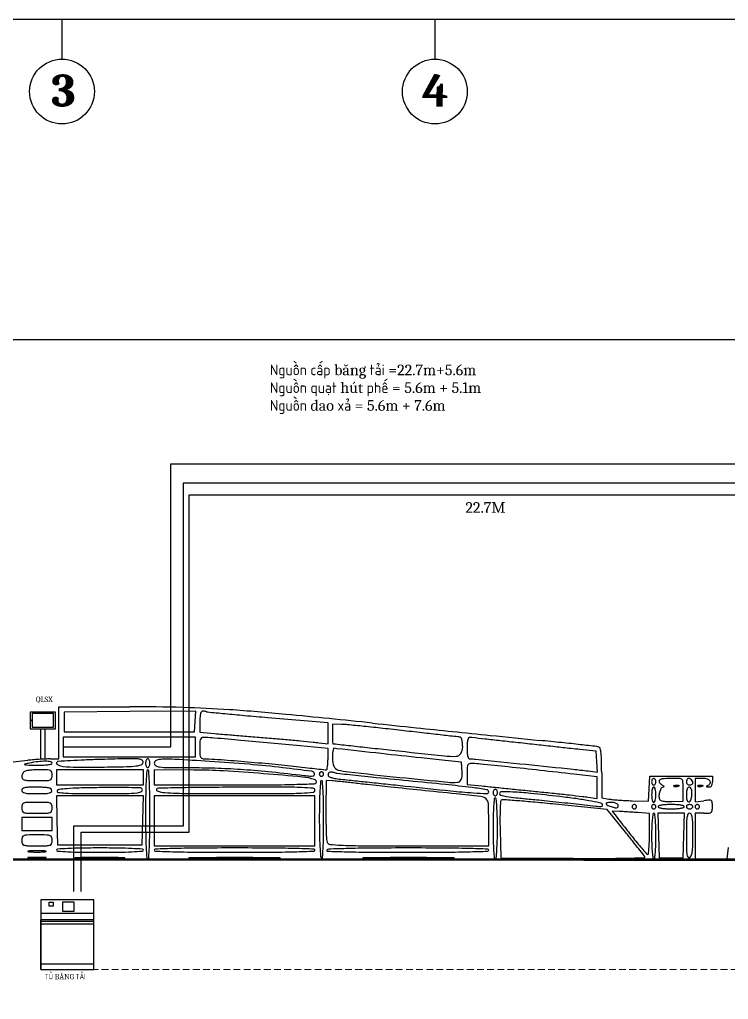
# Model space of a CAD drawing. Extents: x 223136 to 348136, y -32544 to -4064.
# Drawn here: x 243340 to 256646, y -22451 to -4064 of the extents above; entities that cross this region are included whole.
import ezdxf

# ---------------------------------------------------------------- set-up
doc = ezdxf.new("R2010")
doc.units = 0
doc.header["$LTSCALE"] = 20
doc.header["$MEASUREMENT"] = 0
doc.linetypes.add('HIDDEN', pattern=[9.525, 6.35, -3.175])
doc.layers.add('6', color=6, linetype='Continuous')
doc.layers.add('Cuasau', color=10, linetype='Continuous')

msp = doc.modelspace()

# ---------------------------------------------------------------- hatches: boundary and pattern name
at = {"layer": '6', "linetype": 'ByBlock'}
h = msp.add_hatch(dxfattribs=at)
h.set_pattern_fill('ANSI32', color=8, scale=150)
h.paths.add_polyline_path([(293100, -16999.533), (287251.209, -16999.533), (287249.759, -17000.314), (287249.759, -17259.943), (293100, -17259.943)])
h.paths.add_polyline_path([(294444.5, -16999.533), (293100, -16999.533), (293100, -17259.943), (294444.5, -17259.943)])
h.paths.add_polyline_path([(310271, -16999.533), (294444.5, -16999.533), (294444.5, -17259.943), (309914.14, -17259.943), (310271, -17254.453)])
h.paths.add_polyline_path([(286789.377, -17508.211), (287249.759, -17259.943), (287249.759, -17000.314), (287053.524, -17106.068, -0.135462681), (286835.276, -17223.685), (286191.122, -17570.829), (286191.122, -17830.829), (286309.783, -17766.839, -0.322823165)])
h.paths.add_polyline_path([(286789.377, -17508.211, 0.322823165), (286309.783, -17766.839)], flags=17)
h.paths.add_polyline_path([(322538.455, -16999.533), (310271, -16999.533), (310271, -17259.943), (322831.71, -17259.943, -0.047041611)])
h.paths.add_polyline_path([(326394.5, -16999.533), (322538.455, -16999.533, 0.047041611), (322831.71, -17259.943), (325448.278, -17259.943), (325872.486, -17253.417, -0.002624999), (326263.232, -17249.457, -0.011484333), (326394.5, -17251.831)])
h.paths.add_polyline_path([(289265.28, -20791.194), (291669.118, -20791.194), (291669.118, -20010.141), (289265.28, -20010.141)], flags=9)
h.paths.add_polyline_path([(289242.056, -21672.469), (290963.634, -21672.469), (290963.634, -20891.416), (289242.056, -20891.416)], flags=9)
h.paths.add_polyline_path([(341793.609, -14897.652), (343381.371, -14897.652), (343381.371, -14116.599), (341793.609, -14116.599)], flags=9)
h.paths.add_polyline_path([(326496.976, -14897.652), (328084.739, -14897.652), (328084.739, -14116.599), (326496.976, -14116.599)], flags=9)
h.paths.add_polyline_path([(341485.618, -12728.635), (342216.755, -12728.635), (342216.755, -12280.916), (341485.618, -12280.916)], flags=9)
h.paths.add_polyline_path([(334494.455, -12728.635), (335389.821, -12728.635), (335389.821, -12280.916), (334494.455, -12280.916)], flags=9)
h.paths.add_polyline_path([(341228.274, -11323.157), (341959.411, -11323.157), (341959.411, -10875.438), (341228.274, -10875.438)], flags=9)
h.paths.add_polyline_path([(310492.266, -14654.818), (312698.276, -14654.818), (312698.276, -14207.099), (310492.266, -14207.099)], flags=9)
h.paths.add_polyline_path([(341101.91, -22162.655), (341846.624, -22162.655), (341846.624, -21938.795), (341101.91, -21938.795)], flags=9)
h.paths.add_polyline_path([(325532.287, -22162.655), (326284.242, -22162.655), (326284.242, -21938.795), (325532.287, -21938.795)], flags=9)
h.paths.add_polyline_path([(309518.361, -22162.655), (310264.958, -22162.655), (310264.958, -21938.795), (309518.361, -21938.795)], flags=9)
h.paths.add_polyline_path([(292477.274, -22003.036), (293529.88, -22003.036), (293529.88, -21779.176), (292477.274, -21779.176)], flags=9)
h.paths.add_polyline_path([(282411.597, -22165.913), (282985.42, -22165.913), (282985.42, -21942.054), (282411.597, -21942.054)], flags=9)
h.paths.add_polyline_path([(257550.171, -22130.394), (258652.67, -22130.394), (258652.67, -21906.534), (257550.171, -21906.534)], flags=9)
h.paths.add_polyline_path([(257076.65, -22130.504), (257461.407, -22130.504), (257461.407, -21906.644), (257076.65, -21906.644)], flags=9)
h.paths.add_polyline_path([(243783.632, -22162.655), (244685.913, -22162.655), (244685.913, -21938.795), (243783.632, -21938.795)], flags=9)

# ---------------------------------------------------------------- linework, layer by layer
at = {"linetype": 'ByBlock'}
for p, q in [((348135.508, -4063.542), (223135.508, -4063.542)), ((244135.508, -4063.542), (244135.508, -4805.587)), ((251135.508, -4063.542), (251135.508, -4805.587)), ((223135.508, -10063.875), (348135.508, -10063.875))]:
    msp.add_line(p, q, dxfattribs=at)
for p, q in [((244073.631, -17448.025), (244073.631, -16958.761)), ((244073.631, -16958.761), (245408.914, -16958.927)), ((244073.631, -17937.289), (244073.631, -17448.025)), ((243217.418, -17989.853), (243492.629, -17963.861)), ((243920.736, -17937.579), (244073.631, -17937.289)), ((254266.635, -18199.18), (254266.635, -18667.49)), ((255155.461, -18497.904), (255167.688, -18263.465)), ((255167.688, -18263.465), (255756.848, -18263.465)), ((255756.848, -18263.465), (256346.007, -18263.465)), ((256162.533, -18304.237), (256019.831, -18304.237)), ((256019.831, -18304.237), (256019.831, -18524.603)), ((256346.007, -18263.465), (256346.007, -18365.395)), ((255143.233, -18732.343), (255155.461, -18497.904)), ((256019.831, -18524.603), (256019.831, -18744.97)), ((254266.635, -18667.49), (254399.144, -18690.546)), ((254837.443, -18722.973), (255143.233, -18732.343)), ((256019.831, -18744.97), (256182.919, -18723.095)), ((256182.919, -18956.589), (256019.831, -18956.589)), ((256019.831, -18956.589), (256019.831, -19384.695)), ((256019.831, -19384.695), (256019.831, -19812.802)), ((256620.053, -19812.802), (256645.764, -19598.749)), ((237333.565, -19812.802), (346860.741, -19812.802)), ((256019.831, -19812.802), (256319.942, -19812.802)), ((256319.942, -19812.802), (256620.053, -19812.802))]:
    msp.add_line(p, q)
msp.add_lwpolyline([(223135.508, -25702.311), (348135.508, -25702.311), (348135.508, -4063.542), (223135.508, -4063.542)], close=True, dxfattribs=at)
for points in [[(244175.561, -17244.165), (244175.561, -17427.639), (245398.721, -17427.639), (246621.882, -17427.639), (246634.333, -17233.37), (246646.785, -17039.102), (245411.173, -17049.896), (244175.561, -17060.691)], [(244155.175, -17713.043), (244155.175, -17896.517), (245398.721, -17896.517), (246642.268, -17896.517), (246642.268, -17713.043), (246642.268, -17529.569), (245398.721, -17529.569), (244155.175, -17529.569)], [(244032.859, -18283.851), (244032.859, -18426.553), (244848.299, -18426.553), (245663.739, -18426.553), (245663.739, -18283.851), (245663.739, -18141.149), (244848.299, -18141.149), (244032.859, -18141.149)], [(244041.716, -19089.098), (244053.245, -19547.783), (244848.299, -19547.783), (245643.353, -19547.783), (245654.882, -19089.098), (245666.41, -18630.413), (244848.299, -18630.413), (244030.188, -18630.413)], [(245867.599, -19099.291), (245867.599, -19568.169), (247376.164, -19568.169), (248884.728, -19568.169), (248884.728, -19099.291), (248884.728, -18630.413), (247376.164, -18630.413), (245867.599, -18630.413)], [(243380.506, -19160.449), (243380.506, -19282.765), (243665.911, -19282.765), (243951.315, -19282.765), (243951.315, -19160.449), (243951.315, -19038.133), (243665.911, -19038.133), (243380.506, -19038.133)], [(255335.474, -19374.502), (255347.093, -19792.416), (255571.339, -19792.416), (255795.585, -19792.416), (255807.204, -19374.502), (255818.824, -18956.589), (255571.339, -18956.589), (255323.854, -18956.589)]]:
    msp.add_lwpolyline(points, close=True)
for points in [[(246723.812, -17238.251), (246723.812, -17436.198), (246999.023, -17460.558, 0.000855), (247151.711, -17473.81, 0.000186), (247414.961, -17496.105, 0.000194), (247719.556, -17521.669, 0.000186), (248028.516, -17547.362, -0.001108), (248330.022, -17572.995, -0.001351), (248612.129, -17598.377, -0.001131), (248849.312, -17620.904, -0.009513), (248956.08, -17633.344), (249129.361, -17656.881), (249129.361, -17457.819), (249129.361, -17258.756), (247997.937, -17164.828, -0.001141), (247562.935, -17127.715, -0.001858), (247193.879, -17093.997, -0.00023), (246865.453, -17062.608, -0.160692), (246849.525, -17055.602, 0.102569), (246839.414, -17049.696, 0.028263), (246821.558, -17044.798, 0.027302), (246800.232, -17041.431, 0.02551), (246778.174, -17040.305, 0.238072), (246753.798, -17052.609, 0.092232), (246736.804, -17087.613, 0.050901), (246726.742, -17147.556, 0.01615)], [(249210.905, -17468.411, 0.005207), (249211.637, -17538.781, 0.008647), (249213.899, -17598.071, 0.002976), (249216.979, -17648.207, 0.386725), (249221.098, -17652.164, -0.020592), (249229.374, -17652.733, -0.000007), (249551.16, -17688.21, -0.000118), (249908.251, -17727.67, -0.000072), (250330.402, -17774.481, 0.000973), (251313.737, -17881.724, 0.038258), (251532.528, -17888.335, 0.246064), (251621.868, -17836.132, 0.140779), (251657.226, -17713.043, 0.019608), (251654.122, -17633.946, 0.047265), (251644.057, -17576.305, 0.072925), (251628.058, -17539.789, 0.245068), (251606.261, -17526.97, -0.014938), (251567.287, -17523.813, -0.000136), (251276.835, -17491.45, -0.000464), (250942.928, -17453.839, -0.0003), (250556.381, -17409.701, 0.001353), (250161.155, -17365.414, 0.001776), (249799.997, -17327.232, 0.001295), (249497.111, -17297.091, 0.016872), (249384.186, -17289.983), (249210.905, -17284.937)], [(246723.812, -17733.429, 0.009851), (246726.35, -17862.223, 0.120424), (246739.824, -17909.243, 0.222296), (246770.843, -17931.132, 0.044291), (246840.207, -17937.289, -0.01888), (247060.1, -17945.595, -0.002177), (247552.9, -17985.035, -0.002861), (248082.612, -18032.805, -0.004464), (248538.166, -18080.624, 0.000598), (248743.52, -18103.787, 0.000916), (248921.487, -18123.315, 0.000298), (249075.629, -18139.849, 0.026168), (249098.782, -18141.1, 0.347637), (249110.805, -18131.623, 0.020368), (249120.378, -18082.744, 0.023718), (249127.157, -18018.574, 0.014456), (249129.361, -17942.374), (249129.361, -17743.599), (248609.517, -17693.735, 0.000833), (248054.571, -17641.437, 0.000816), (247495.697, -17590.628, 0.0005), (246997.847, -17546.687, 0.008748), (246835.935, -17535.409, 0.046985), (246769.378, -17538.197, 0.234097), (246739.319, -17558.571, 0.119972), (246726.232, -17604.704, 0.009402)], [(251738.77, -17733.429, 0.014959), (251741.644, -17829.485, 0.052728), (251751.79, -17890.344, 0.101427), (251769.439, -17924.857, 0.227803), (251795.31, -17937.289, -0.025308), (251898.539, -17942.517, -0.000151), (252845.833, -18039.009, -0.000425), (253730.084, -18130.107, -0.007579), (254014.16, -18163.977), (254189.791, -18187.622), (254177.248, -17991.105), (254164.704, -17794.587), (253858.914, -17761.863, -0.00059), (253688.447, -17743.417, -0.000125), (253391.438, -17710.849, -0.000131), (253047.138, -17672.917, -0.000124), (252696.912, -17634.151, 0.000092), (252365.079, -17597.4, 0.000141), (252077.241, -17565.657, 0.000047), (251828.284, -17538.297, 0.003878), (251789.735, -17534.366, 0.275333), (251767.222, -17545.061, 0.085031), (251751.271, -17580.751, 0.047179), (251741.606, -17642.063, 0.015518)], [(249210.905, -17935.441, 0.099055), (249239.109, -18076.41, 0.230772), (249317.861, -18145.797, 0.040655), (249511.179, -18182.454, 0.000866), (250474.837, -18283.422, 0.000926), (251375.727, -18374.552, 0.044167), (251558.105, -18376.5, 0.29076), (251629.695, -18322.807, 0.106766), (251649.266, -18192.114), (251636.84, -17998.447), (251331.049, -17966.742, -0.001073), (250880.555, -17919.057, -0.000254), (250129.333, -17837.521, -0.000032), (249293.064, -17746.27, -0.016853), (249241.484, -17738.872, 0.394909), (249229.478, -17746.67, 0.022051), (249219.887, -17794.369, 0.024344), (249213.101, -17858.367, 0.014243)], [(243523.208, -18016.494, 0.009498), (243434.737, -18036.553, 0.767097), (243434.557, -18045.514, 0.065121), (243473.284, -18051.453, 0.001561), (243655.718, -18054.916, 0.011646), (243774.175, -18054.036, 0.02269), (243868.395, -18046.852, 0.020639), (243937.775, -18035.461, 0.355647), (243951.315, -18018.833, 0.372765), (243925.975, -17989.567, 0.034537), (243822.688, -17981.857, 0.03211), (243683.66, -17990.032, 0.020261)], [(244042.407, -17995.693, 0.512293), (244050.527, -18045.539, 0.087176), (244160.219, -18078.099, 0.02725), (244409.816, -18093.13, 0.00502), (244871.123, -18091.11, 0.001917), (245345.383, -18082.453, 0.022598), (245529.384, -18070.055, 0.068611), (245620.757, -18046.775, 0.253866), (245657.225, -18002.327, 0.338332), (245635.747, -17959.262, 0.096986), (245558.943, -17938.64, 0.022998), (245382.518, -17934.588, 0.001489), (244869.528, -17947.929, 0.00277), (244560.085, -17958.615, 0.004406), (244295.48, -17971.557, 0.00113), (244065.285, -17985.373, 0.182794)], [(245704.511, -18018.833, 0.048028), (245707.516, -18050.041, 0.068025), (245716.488, -18076.423, 0.088204), (245729.713, -18094.201, 0.191087), (245745.283, -18100.377, 0.191087), (245760.853, -18094.201, 0.088204), (245774.079, -18076.423, 0.068025), (245783.051, -18050.041, 0.048028), (245786.055, -18018.833, 0.048028), (245783.051, -17987.625, 0.068025), (245774.079, -17961.242, 0.088204), (245760.853, -17943.465, 0.191087), (245745.283, -17937.289, 0.191087), (245729.713, -17943.465, 0.088204), (245716.488, -17961.242, 0.068025), (245707.516, -17987.625, 0.048028)], [(245867.599, -18018.833, 0.269654), (245894.465, -18065.026, 0.101456), (245968.31, -18089.09, 0.026259), (246130.5, -18098.881, 0.001796), (246591.303, -18100.813, -0.008936), (247065.621, -18109.577, -0.008479), (247547.704, -18135.299, -0.007661), (248072.143, -18180.292, -0.004999), (248675.855, -18247.52, 0.00867), (248790.771, -18259.464, 0.058355), (248847.958, -18257.727, 0.197171), (248872.197, -18243.319, 0.24636), (248876.362, -18217.845, 0.287485), (248818.397, -18170.015, 0.003049), (248279.401, -18102.877, 0.0085), (247646.438, -18038.84, 0.005395), (246907.286, -17984.758, 0.001626), (246255.236, -17946.246, 0.02213), (246017.219, -17943.511, 0.078605), (245905.414, -17964.973, 0.315994)], [(243444.999, -18165.897, 0.093632), (243420.342, -18181.121, 0.066804), (243399.451, -18206.048, 0.064844), (243385.327, -18236.472, 0.076427), (243380.506, -18267.827, 0.160091), (243393.848, -18308.429, 0.169523), (243428.391, -18332.06, 0.059213), (243501.114, -18342.74, 0.006884), (243665.911, -18345.009, 0.005599), (243848.797, -18342.961, 0.080329), (243912.581, -18331.176, 0.227859), (243941.459, -18301.967, 0.0831), (243951.315, -18243.079, 0.06712), (243943.464, -18184.861, 0.221106), (243919.031, -18156.045, 0.099541), (243866.638, -18143.563, 0.008861), (243730.403, -18141.149, 0.010167), (243641.098, -18142.965, 0.011458), (243555.44, -18148.419, 0.010765), (243483.006, -18156.274, 0.059282)], [(245704.511, -18976.975, 0.003511), (245707.01, -19332.807, 0.008675), (245715.202, -19593.652, 0.003837), (245726.588, -19795.268, 0.395564), (245745.283, -19812.802, 0.395564), (245763.979, -19795.268, 0.003837), (245775.365, -19593.652, 0.008675), (245783.557, -19332.807, 0.003511), (245786.055, -18976.975, 0.003511), (245783.557, -18621.143, 0.008675), (245775.365, -18360.299, 0.003837), (245763.979, -18158.683, 0.395564), (245745.283, -18141.149, 0.395564), (245726.588, -18158.683, 0.003837), (245715.202, -18360.299, 0.008675), (245707.01, -18621.143, 0.003511)], [(245867.599, -18283.851), (245867.599, -18426.553), (247373.758, -18426.553, 0.001913), (248022.522, -18424.07, 0.004787), (248496.102, -18415.91, 0.001415), (248872.003, -18404.768, 0.251287), (248905.292, -18385.493, 0.122087), (248910.772, -18368.423, 0.128383), (248907.484, -18351.118, 0.115038), (248895.64, -18336.234, 0.085254), (248877.12, -18326.13, 0.059488), (248652.909, -18278.219, 0.003083), (247915.647, -18215.015, 0.005443), (247169.855, -18163.872, 0.012772), (246611.689, -18145.983), (245867.599, -18141.149)], [(248966.273, -18222.693, 0.099038), (248969.385, -18238.253, 0.097945), (248978.249, -18251.488, 0.097945), (248991.484, -18260.352, 0.099038), (249007.045, -18263.465, 0.099038), (249022.605, -18260.352, 0.097945), (249035.84, -18251.488, 0.097945), (249044.704, -18238.253, 0.099038), (249047.817, -18222.693, 0.099038), (249044.704, -18207.133, 0.097945), (249035.84, -18193.898, 0.097945), (249022.605, -18185.034, 0.099038), (249007.045, -18181.921, 0.099038), (248991.484, -18185.034, 0.097945), (248978.249, -18193.898, 0.097945), (248969.385, -18207.133, 0.099038)], [(249129.361, -18238.329, 0.261801), (249144.779, -18265.758, 0.062626), (249194.279, -18287.952, 0.037555), (249277.195, -18306.609, 0.011539), (249404.572, -18322.378, -0.001165), (249563.383, -18338.703, -0.000204), (249862.429, -18370.269, -0.000221), (250213.173, -18407.594, -0.000198), (250576.767, -18446.595, 0.001122), (251436.141, -18537.17, 0.007858), (251856.091, -18573.82, 0.007348), (252115.451, -18588.526, 0.426553), (252146.49, -18558.763, 0.367499), (252109.879, -18515.68, 0.009174), (251835.33, -18475.944, 0.006364), (251337.036, -18419.568, 0.000451), (249944.801, -18281.243, -0.001655), (249699.659, -18256.29, -0.002504), (249486.498, -18232.8, -0.000952), (249303.44, -18211.345, -0.060369), (249272.063, -18203.694, 0.043948), (249213.067, -18187.245, 0.105939), (249167.998, -18188.462, 0.170796), (249140.176, -18206.549, 0.165496)], [(251738.77, -18217.063), (251738.77, -18415.292), (252013.981, -18443.83, 0.000322), (252167.593, -18459.658, 0.000068), (252435.907, -18487.094, 0.000071), (252747.096, -18518.827, 0.000067), (253063.86, -18551.039, -0.000909), (253373.174, -18583.02, -0.001117), (253661.871, -18614.052, -0.000925), (253904.428, -18641.127, -0.008086), (254011.809, -18655.077), (254185.09, -18680.444), (254185.09, -18477.398), (254185.09, -18274.352), (253746.791, -18224.353, 0.000916), (253112.326, -18153.155, 0.001092), (252513.85, -18088.428, 0.000582), (251991.102, -18033.661, 0.015419), (251850.893, -18023.494, 0.046448), (251784.603, -18026.897, 0.229315), (251754.488, -18047.277, 0.12179), (251741.27, -18092.792, 0.010061)], [(248966.273, -19056.113, 0.00455), (248968.943, -19349.57, 0.00928), (248977.411, -19579.832, 0.004582), (248989.244, -19763.082, 0.240369), (249007.045, -19792.416, 0.558737), (249025.925, -19782.932, 0.007248), (249037.408, -19623.212, 0.010595), (249045.437, -19400.796, 0.003724), (249047.817, -19081.312, 0.004045), (249045.294, -18769.538, 0.009785), (249037.059, -18539.278, 0.00479), (249025.55, -18362.185, 0.392564), (249007.045, -18345.009, 0.391658), (248988.594, -18362.08, 0.005086), (248977.05, -18532.978, 0.010112), (248968.802, -18755.493, 0.004207)], [(249091.04, -18887.729, 0.004642), (249090.74, -19100.644, 0.006457), (249094.703, -19291.253, 0.004137), (249101.405, -19450.794, 0.079204), (249111.661, -19499.309, 0.279012), (249165.023, -19540.741, 0.017767), (249370.689, -19557.331, 0.010253), (249741.164, -19566.392, 0.000987), (250642.287, -19568.169), (252146.49, -19568.169), (252146.49, -19120.454, 0.009894), (252139.707, -18777.7, 0.207738), (252096.273, -18687.607, 0.149493), (251995.936, -18643.384, 0.004463), (251534.909, -18592.737, -0.000382), (250868.956, -18525.074, -0.00064), (250309.405, -18467.065, -0.0007), (249865.71, -18419.865, -0.002911), (249598.239, -18389.456, 0.002398), (249481.052, -18376.011, 0.002473), (249364.948, -18363.835, 0.002388), (249264.241, -18354.263, 0.010567), (249204.839, -18350.167), (249096.844, -18345.009)], [(255204.391, -18365.395, 0.064853), (255207.436, -18388.776, 0.082425), (255216.368, -18408.588, 0.098894), (255229.614, -18421.841, 0.148195), (255245.163, -18426.553, 0.148195), (255260.711, -18421.841, 0.098894), (255273.958, -18408.588, 0.082425), (255282.889, -18388.776, 0.064853), (255285.935, -18365.395, 0.064853), (255282.889, -18342.014, 0.082425), (255273.958, -18322.202, 0.098894), (255260.711, -18308.949, 0.148195), (255245.163, -18304.237, 0.148195), (255229.614, -18308.949, 0.098894), (255216.368, -18322.202, 0.082425), (255207.436, -18342.014, 0.064853)], [(255348.642, -18342.503, 0.182072), (255345.152, -18360.324, 0.094539), (255353.15, -18381.877, 0.073147), (255371.318, -18403.895, 0.051962), (255397.2, -18422.807, -0.026485), (255422.101, -18439.127, -0.099503), (255434.624, -18452.861, -0.343159), (255433.568, -18461.601, -0.193012), (255423.199, -18466.085, 0.248557), (255386.267, -18486.941, 0.06603), (255356.636, -18550.272, 0.061662), (255342.492, -18626.871, 0.106861), (255352.345, -18690.555, 0.199021), (255373.674, -18713.027, 0.05462), (255421.128, -18728.199, 0.039253), (255490.716, -18736.72, 0.017041), (255583.995, -18737.587), (255795.585, -18732.343), (255797.621, -18548.869, 0.007538), (255797.332, -18476.368, 0.009934), (255794.759, -18410.308, 0.007665), (255790.686, -18355.45, 0.089468), (255785.021, -18334.816, 0.278334), (255742.467, -18306.845, 0.014047), (255569.355, -18305.031, 0.014779), (255396.801, -18313.177, 0.239554)], [(255856.743, -18365.395, 0.099038), (255861.412, -18388.735, 0.097945), (255874.708, -18408.588, 0.097945), (255894.561, -18421.884, 0.099038), (255917.901, -18426.553, 0.103678), (255955.827, -18418.603, 0.206496), (255976.358, -18396.578, 0.193059), (255975.154, -18365.251, 0.091649), (255951.878, -18331.418, 0.091649), (255918.045, -18308.142, 0.193059), (255886.718, -18306.938, 0.206496), (255864.693, -18327.469, 0.103678)], [(243380.506, -18528.483, 0.241448), (243395.892, -18558.487, 0.103378), (243438.267, -18577.264, 0.044348), (243518.594, -18587.15, 0.008455), (243665.911, -18589.641, 0.011808), (243836.238, -18585.618, 0.07659), (243920.109, -18568.607, 0.314623), (243941.899, -18537.308, 0.198531), (243924.133, -18494.506, 0.164193), (243902.438, -18483.76, 0.009871), (243829.084, -18475.31, 0.013945), (243739.632, -18469.302, 0.009794), (243638.729, -18467.325, 0.009789), (243507.109, -18469.902, 0.048388), (243433.737, -18479.932, 0.110111), (243394.828, -18498.818, 0.22876)], [(244043.019, -18538.676, 0.471851), (244059.87, -18565.519, 0.016251), (244200.165, -18579.025, 0.013291), (244429.825, -18587.501, 0.002578), (244844.901, -18589.641, 0.00312), (245334.565, -18586.586, 0.027084), (245551.908, -18572.082, 0.126262), (245631.865, -18540.887, 0.462566), (245635.704, -18493.653, 0.191718), (245609.821, -18482.509, 0.001635), (245388.587, -18477.098, 0.005429), (245132.478, -18474.454, 0.003436), (244833.822, -18476.664, 0.00319), (244457.462, -18484.439, 0.012806), (244227.597, -18496.551, 0.012279), (244075.092, -18512.286, 0.288163)], [(245922.736, -18495.664, 0.690594), (245922.927, -18539.378, 0.0734), (246069.16, -18570.716, 0.014164), (246494.88, -18586.152, 0.001979), (247376.164, -18589.641, 0.001052), (248246.636, -18587.809, 0.009357), (248629.86, -18579.023, 0.012597), (248850.569, -18564.252, 0.387511), (248884.728, -18526.796, 0.386948), (248850.839, -18489.561, 0.013599), (248639.658, -18475.437, 0.009718), (248270.886, -18468.004, 0.001087), (247431.3, -18469.228, 0.001348), (246870.195, -18472.778, 0.002125), (246388.62, -18479.171, 0.000509), (245967.144, -18486.986, 0.08693)], [(252228.034, -18569.255, 0.064853), (252231.079, -18592.636, 0.082425), (252240.011, -18612.448, 0.098894), (252253.257, -18625.701, 0.148195), (252268.806, -18630.413, 0.148195), (252284.354, -18625.701, 0.098894), (252297.601, -18612.448, 0.082425), (252306.532, -18592.636, 0.064853), (252309.578, -18569.255, 0.064853), (252306.532, -18545.874, 0.082425), (252297.601, -18526.062, 0.098894), (252284.354, -18512.809, 0.148195), (252268.806, -18508.097, 0.148195), (252253.257, -18512.809, 0.098894), (252240.011, -18526.062, 0.082425), (252231.079, -18545.874, 0.064853)], [(252350.35, -18586.057, 0.33687), (252372.781, -18615.573, 0.022617), (252482.743, -18640.839, 0.01837), (252656.748, -18666.05, 0.004634), (252941.544, -18694.016, -0.002813), (253085.713, -18707.643, -0.000986), (253292.747, -18728.801, -0.000979), (253520.396, -18752.969, -0.001145), (253736.348, -18776.823, 0.000778), (254155.469, -18823.431, 0.024284), (254259.58, -18829.751, 0.343475), (254281.381, -18813.19, 0.265482), (254273.447, -18783.308, 0.15125), (254228.648, -18759.294, 0.004994), (254027.072, -18722.23, 0.008768), (253778.683, -18683.591, 0.005153), (253480.431, -18645.667, 0.003024), (252930.115, -18584.817, 0.012845), (252599.992, -18558.887, 0.012417), (252383.652, -18552.856, 0.415103)], [(255204.391, -18610.027, 0.027026), (255207.349, -18664.707, 0.042582), (255216.368, -18710.81, 0.052312), (255229.437, -18743.266, 0.277684), (255245.163, -18752.729, 0.277684), (255260.888, -18743.266, 0.052312), (255273.958, -18710.81, 0.042582), (255282.977, -18664.707, 0.027026), (255285.935, -18610.027, 0.027026), (255282.977, -18555.347, 0.042582), (255273.958, -18509.244, 0.052312), (255260.888, -18476.788, 0.277684), (255245.163, -18467.325, 0.277684), (255229.437, -18476.788, 0.052312), (255216.368, -18509.244, 0.042582), (255207.349, -18555.347, 0.027026)], [(255701.3, -18454.405, -0.051402), (255679.003, -18460.767, -0.05415), (255656.27, -18462.293, -0.060344), (255636.483, -18459.065, -0.126455), (255623.153, -18451.186, -0.296942), (255621.269, -18442.263, -0.208169), (255628.712, -18434.735, -0.077125), (255648.282, -18430.22, -0.028489), (255676.667, -18429.772, -0.018894), (255707.096, -18432.179, -0.168741), (255718.992, -18437.941, -0.470617), (255718.289, -18445.372, -0.054073)], [(255856.743, -18613.425, 0.021757), (255859.557, -18678.065, 0.072498), (255869.292, -18719.317, 0.153914), (255885.655, -18739.471, 0.231184), (255907.708, -18742.333, 0.225164), (255937.941, -18713.118, 0.050203), (255956.855, -18641.808, 0.050182), (255961.578, -18561.369, 0.093195), (255946.887, -18497.904, 0.183107), (255918.273, -18468.721, 0.348465), (255888.178, -18476.008, 0.121923), (255864.182, -18529.745, 0.044362)], [(256149.792, -18454.405, -0.051402), (256127.495, -18460.767, -0.05415), (256104.762, -18462.293, -0.060344), (256084.975, -18459.065, -0.126455), (256071.646, -18451.186, -0.296942), (256069.761, -18442.263, -0.208169), (256077.204, -18434.735, -0.077125), (256096.774, -18430.22, -0.028489), (256125.159, -18429.772, -0.018894), (256155.588, -18432.179, -0.168741), (256167.484, -18437.941, -0.470617), (256166.781, -18445.372, -0.054073)], [(243380.506, -18854.659, 0.0831), (243390.362, -18913.547, 0.227859), (243419.24, -18942.756, 0.080329), (243483.024, -18954.541, 0.005599), (243665.911, -18956.589, 0.005599), (243848.797, -18954.541, 0.080329), (243912.581, -18942.756, 0.227859), (243941.459, -18913.547, 0.0831), (243951.315, -18854.659, 0.0831), (243941.459, -18795.771, 0.227859), (243912.581, -18766.563, 0.080329), (243848.797, -18754.777, 0.005599), (243665.911, -18752.729, 0.005599), (243483.024, -18754.777, 0.080329), (243419.24, -18766.563, 0.227859), (243390.362, -18795.771, 0.0831)], [(252228.034, -19241.993, 0.005407), (252230.613, -19480.527, 0.01242), (252238.955, -19659.907, 0.007361), (252250.732, -19796.463, 0.385003), (252268.806, -19812.802, 0.385003), (252286.88, -19796.463, 0.007361), (252298.657, -19659.907, 0.01242), (252306.998, -19480.527, 0.005407), (252309.578, -19241.993, 0.005407), (252306.998, -19003.46, 0.01242), (252298.657, -18824.08, 0.007361), (252286.88, -18687.524, 0.385003), (252268.806, -18671.185, 0.385003), (252250.732, -18687.524, 0.007361), (252238.955, -18824.08, 0.01242), (252230.613, -19003.46, 0.005407)], [(252359.273, -19265.688), (252370.736, -19792.416), (253729.988, -19803.163, 0.002345), (254261.46, -19804.872, 0.004298), (254694.554, -19800.511, 0.000836), (255065.451, -19792.967, 0.519185), (255075.464, -19778.046, 0.072259), (255061.607, -19753.33, 0.001178), (254964.275, -19627.299, 0.003043), (254849.656, -19481.447, 0.002012), (254716.292, -19315.228), (254370.896, -18888.275), (253391.202, -18787.434, 0.002784), (253013.345, -18750.666, 0.004441), (252689.937, -18723.907, 0.001109), (252407.973, -18703.725, 0.191623), (252379.659, -18712.777, 0.210569), (252367.178, -18737.492, 0.00393), (252360.533, -18885.995, 0.008904), (252357.182, -19061.913, 0.005749)], [(254348.179, -18774.429, 0.294072), (254364.925, -18800.441, 0.025155), (254442.194, -18830.986, 0.027552), (254522.958, -18853.431, 0.189363), (254562.897, -18847.055, 0.262301), (254579.381, -18818.605, 0.228027), (254564.658, -18787.028, 0.107483), (254514.405, -18761.376, 0.064548), (254447.702, -18752.729, 0.020546), (254409.556, -18754.297, 0.033138), (254377.414, -18759.104, 0.035929), (254354.027, -18765.993, 0.312754)], [(254538.445, -19013.524, 0.004178), (254744.39, -19278.099, 0.005836), (254933.237, -19510.937, 0.001684), (255103.494, -19714.517, 0.205219), (255133.04, -19729.381, 0.401758), (255145.296, -19719, 0.006102), (255154.636, -19617.553, 0.012456), (255161.421, -19493.624, 0.007446), (255163.619, -19346.054), (255163.619, -18960.851), (254949.566, -18945.876, 0.000778), (254857.658, -18939.59, 0.00062), (254758.467, -18933.085, 0.000626), (254666.558, -18927.287, 0.001578), (254599.603, -18923.359), (254463.693, -18915.817)], [(254837.443, -18834.273, 0.099038), (254840.555, -18849.833, 0.097945), (254849.42, -18863.068, 0.097945), (254862.655, -18871.933, 0.099038), (254878.215, -18875.045, 0.099038), (254893.775, -18871.933, 0.097945), (254907.01, -18863.068, 0.097945), (254915.874, -18849.833, 0.099038), (254918.987, -18834.273, 0.099038), (254915.874, -18818.713, 0.097945), (254907.01, -18805.478, 0.097945), (254893.775, -18796.614, 0.099038), (254878.215, -18793.501, 0.099038), (254862.655, -18796.614, 0.097945), (254849.42, -18805.478, 0.097945), (254840.555, -18818.713, 0.099038)], [(255204.391, -18834.273, 0.099038), (255207.503, -18849.833, 0.097945), (255216.368, -18863.068, 0.097945), (255229.603, -18871.933, 0.099038), (255245.163, -18875.045, 0.099038), (255260.723, -18871.933, 0.097945), (255273.958, -18863.068, 0.097945), (255282.822, -18849.833, 0.099038), (255285.935, -18834.273, 0.099038), (255282.822, -18818.713, 0.097945), (255273.958, -18805.478, 0.097945), (255260.723, -18796.614, 0.099038), (255245.163, -18793.501, 0.099038), (255229.603, -18796.614, 0.097945), (255216.368, -18805.478, 0.097945), (255207.503, -18818.713, 0.099038)], [(255326.707, -18834.273, 0.339565), (255339.07, -18850.378, 0.024068), (255398.058, -18863.153, 0.025878), (255476.898, -18872.133, 0.015416), (255571.339, -18875.045, 0.015416), (255665.78, -18872.133, 0.025878), (255744.62, -18863.153, 0.024068), (255803.608, -18850.378, 0.339565), (255815.971, -18834.273, 0.339565), (255803.608, -18818.168, 0.024068), (255744.62, -18805.393, 0.025878), (255665.78, -18796.414, 0.015416), (255571.339, -18793.501, 0.015416), (255476.898, -18796.414, 0.025878), (255398.058, -18805.393, 0.024068), (255339.07, -18818.168, 0.339565)], [(255856.743, -18834.273, 0.148195), (255861.455, -18849.822, 0.098894), (255874.708, -18863.068, 0.082425), (255894.52, -18872, 0.064853), (255917.901, -18875.045, 0.064853), (255941.282, -18872, 0.082425), (255961.094, -18863.068, 0.098894), (255974.347, -18849.822, 0.148195), (255979.059, -18834.273, 0.148195), (255974.347, -18818.725, 0.098894), (255961.094, -18805.478, 0.082425), (255941.282, -18796.547, 0.064853), (255917.901, -18793.501, 0.064853), (255894.52, -18796.547, 0.082425), (255874.708, -18805.478, 0.098894), (255861.455, -18818.725, 0.148195)], [(256019.831, -18834.273, 0.099038), (256022.944, -18849.833, 0.097945), (256031.808, -18863.068, 0.097945), (256045.043, -18871.933, 0.099038), (256060.603, -18875.045, 0.099038), (256076.163, -18871.933, 0.097945), (256089.398, -18863.068, 0.097945), (256098.263, -18849.833, 0.099038), (256101.375, -18834.273, 0.099038), (256098.263, -18818.713, 0.097945), (256089.398, -18805.478, 0.097945), (256076.163, -18796.614, 0.099038), (256060.603, -18793.501, 0.099038), (256045.043, -18796.614, 0.097945), (256031.808, -18805.478, 0.097945), (256022.944, -18818.713, 0.099038)], [(255204.391, -19384.695, 0.007593), (255207.055, -19560.118, 0.016146), (255215.555, -19695.582, 0.011579), (255227.662, -19797.613, 0.373418), (255245.163, -19812.802, 0.373418), (255262.664, -19797.613, 0.011579), (255274.771, -19695.582, 0.016146), (255283.271, -19560.118, 0.007593), (255285.935, -19384.695, 0.007593), (255283.271, -19209.272, 0.016146), (255274.771, -19073.809, 0.011579), (255262.664, -18971.778, 0.373418), (255245.163, -18956.589, 0.373418), (255227.662, -18971.778, 0.011579), (255215.555, -19073.809, 0.016146), (255207.055, -19209.272, 0.007593)], [(255856.743, -19383.416, 0.004192), (255858.726, -19619.871, 0.033439), (255867.836, -19728.566, 0.111542), (255886.76, -19776.977, 0.348793), (255917.901, -19786.774, 0.212705), (255948.746, -19755.919, 0.055995), (255966.728, -19686.707, 0.029564), (255976.54, -19569.052, 0.006024), (255979.059, -19359.947, 0.005237), (255976.801, -19144.344, 0.032394), (255967.321, -19034.009, 0.077136), (255949.086, -18975.976, 0.285494), (255917.901, -18956.589, 0.292421), (255886.516, -18976.661, 0.072758), (255868.397, -19037.92, 0.030729), (255858.971, -19154.206, 0.00486)], [(243380.506, -19466.239, 0.0831), (243390.362, -19525.127, 0.227859), (243419.24, -19554.336, 0.080329), (243483.024, -19566.121, 0.005599), (243665.911, -19568.169, 0.005599), (243848.797, -19566.121, 0.080329), (243912.581, -19554.336, 0.227859), (243941.459, -19525.127, 0.0831), (243951.315, -19466.239, 0.0831), (243941.459, -19407.352, 0.227859), (243912.581, -19378.143, 0.080329), (243848.797, -19366.357, 0.005599), (243665.911, -19364.309, 0.005599), (243483.024, -19366.357, 0.080329), (243419.24, -19378.143, 0.227859), (243390.362, -19407.352, 0.0831)], [(243513.015, -19679.415, 0.016375), (243582.627, -19684.399, 0.009683), (243665.911, -19686.012, 0.009683), (243749.194, -19684.399, 0.016375), (243818.806, -19679.415, 0.095407), (243838.015, -19673.589, 0.741699), (243836.962, -19668.119, 0.021699), (243775.522, -19664.377, 0.00436), (243665.911, -19663.421, 0.00436), (243556.299, -19664.377, 0.021699), (243494.859, -19668.119, 0.741699), (243493.806, -19673.589, 0.095407)], [(244032.859, -19649.714, 0.395015), (244050.326, -19668.373, 0.004008), (244246.912, -19679.783, 0.008881), (244501.492, -19687.982, 0.003609), (244848.299, -19690.486, 0.003609), (245195.106, -19687.982, 0.008881), (245449.686, -19679.783, 0.004008), (245646.272, -19668.373, 0.395015), (245663.739, -19649.714, 0.395015), (245646.272, -19631.054, 0.004008), (245449.686, -19619.644, 0.008881), (245195.106, -19611.445, 0.003609), (244848.299, -19608.942, 0.003609), (244501.492, -19611.445, 0.008881), (244246.912, -19619.644, 0.004008), (244050.326, -19631.054, 0.395015)], [(245867.599, -19649.714, 0.404804), (245886.366, -19669.095, 0.001303), (246254.934, -19680.017, 0.004904), (246722.411, -19688.065, 0.001852), (247376.164, -19690.486, 0.001852), (248029.916, -19688.065, 0.004904), (248497.394, -19680.017, 0.001303), (248865.962, -19669.095, 0.404804), (248884.728, -19649.714, 0.404804), (248865.962, -19630.332, 0.001303), (248497.394, -19619.41, 0.004904), (248029.916, -19611.362, 0.001852), (247376.164, -19608.942, 0.001852), (246722.411, -19611.362, 0.004904), (246254.934, -19619.41, 0.001303), (245886.366, -19630.332, 0.404804)], [(249108.975, -19649.714, 0.576086), (249119.473, -19669.314, 0.001677), (249476.872, -19680.189, 0.005016), (249943.415, -19688.135, 0.001749), (250615.133, -19690.486, 0.001822), (251278.98, -19688.066, 0.004832), (251753.458, -19680.021, 0.001266), (252127.7, -19669.108, 0.404964), (252146.49, -19649.714, 0.404787), (252127.726, -19630.334, 0.001307), (251759.757, -19619.41, 0.004911), (251293.018, -19611.363, 0.001855), (250640.331, -19608.942, 0.00193), (249995.242, -19611.432, 0.004725), (249520.63, -19619.581, 0.001358), (249141.835, -19630.696, 0.251397)], [(243513.015, -19801.731, 0.016375), (243582.627, -19806.715, 0.009683), (243665.911, -19808.328, 0.009683), (243749.194, -19806.715, 0.016375), (243818.806, -19801.731, 0.095407), (243838.015, -19795.905, 0.741699), (243836.962, -19790.435, 0.021699), (243775.522, -19786.693, 0.00436), (243665.911, -19785.737, 0.00436), (243556.299, -19786.693, 0.021699), (243494.859, -19790.435, 0.741699), (243493.806, -19795.905, 0.095407)], [(244430.386, -19802.441, 0.004979), (244620.635, -19806.56, 0.002923), (244848.299, -19807.891, 0.002923), (245075.963, -19806.56, 0.004979), (245266.212, -19802.441, 0.032133), (245316.131, -19797.641, 0.908465), (245315.839, -19793.109, 0.006588), (245148.016, -19790.015, 0.001314), (244848.299, -19789.227, 0.001314), (244548.582, -19790.015, 0.006588), (244380.759, -19793.109, 0.908465), (244380.467, -19797.641, 0.032133)], [(246611.689, -19802.552, 0.002483), (246959.702, -19806.309, 0.001457), (247376.164, -19807.522, 0.001457), (247792.626, -19806.309, 0.002483), (248140.639, -19802.552, 0.016166), (248231.554, -19798.177, 0.953033), (248231.421, -19794.043, 0.003285), (247924.443, -19791.222, 0.000655), (247376.164, -19790.504, 0.000655), (246827.885, -19791.222, 0.003285), (246520.907, -19794.043, 0.953033), (246520.774, -19798.177, 0.016166)], [(249873.45, -19802.552, 0.002483), (250221.463, -19806.309, 0.001457), (250637.925, -19807.522, 0.001457), (251054.388, -19806.309, 0.002483), (251402.4, -19802.552, 0.016166), (251493.316, -19798.177, 0.953033), (251493.182, -19794.043, 0.003285), (251186.204, -19791.222, 0.000655), (250637.925, -19790.504, 0.000655), (250089.646, -19791.222, 0.003285), (249782.668, -19794.043, 0.953033), (249782.535, -19798.177, 0.016166)]]:
    msp.add_lwpolyline(points, format="xyb", close=True)
for centre in [(244135.508, -5413.612), (251135.508, -5413.612)]:
    msp.add_circle(centre, 608.025, dxfattribs=at)
for centre, radius, start, end in [((245404.454, -52800.685), 35841.758, 88.4044279, 89.9928706), ((245779.685, -39329.485), 22365.333, 86.14289, 88.4043956), ((244861.303, -52950.187), 36016.962, 84.461769, 86.142797), ((229591.879, -210427.223), 194232.549, 83.97909496, 84.46175389), ((359798.231, 1024075.216), 1047117.509, 263.979122059, 264.024500315), ((300711.454, 459582.714), 479541.055, 264.02453159, 264.1058916), ((306477.736, 515437.177), 535692.377, 264.10588213, 264.18197092), ((411112.743, 1542328.051), 1567900.375, 264.181943172, 264.216091455), ((242730.675, -120006.805), 102940.639, 83.98672385, 84.21613607), ((247511.794, -74619.333), 57302.04, 83.63110107, 83.98679298), ((234803.423, -188475.316), 171865.069, 83.52798428, 83.63111667), ((254152.889, -17906.586), 202.337, 71.9240378, 83.5279663), ((254204.184, -17749.424), 37.015, 11.9073881, 71.9240255), ((253351.814, -17929.162), 908.13, 5.9994763, 11.9074248), ((252518.002, -18016.792), 1746.534, 1.3181671, 5.9994979), ((244115.869, -24562.925), 6628.43, 94.3838404, 95.3952189), ((244227.74, -26022.154), 8091.941, 93.5129727, 94.3838643), ((244178.701, -25223.25), 7291.533, 92.6359367, 93.5130163), ((243924.061, -19692.212), 1754.636, 90.1085947, 92.6359236), ((244592.257, -18199.178), 9674.378, 359.9999892, 1.3182359), ((256162.534, -18620.163), 315.926, 73.6777901, 90.000061), ((256224.414, -18408.853), 95.742, 33.9844107, 73.6778293), ((256270.144, -18378.026), 40.591, 324.9027741, 33.9844426), ((256079.884, -18365.395), 266.124, 349.9931046, 359.9999801), ((256240.742, -18452.946), 4.847, 123.8588486, 220.6012936), ((256249.607, -18445.347), 16.523, 220.6013795, 262.6000401), ((256287.463, -18522.583), 88.704, 111.9745059, 123.8589042), ((256289.285, -18139.844), 324.593, 262.6000202, 267.4169691), ((256212.901, -18337.798), 110.556, 291.9745231, 324.9026689), ((256278.366, -18381.88), 82.31, 267.4170621, 290.1051228), ((256290.203, -18414.219), 47.872, 290.1050977, 324.1396197), ((256268.765, -18398.723), 74.324, 324.1396812, 349.9931517), ((254557.397, -17781.025), 923.187, 260.1295666, 264.5643939), ((254979.153, -13348.819), 5375.414, 264.564283, 265.7688584), ((255028.43, -12682.856), 6043.197, 265.7687849, 266.9857358), ((255014.319, -12950.966), 5774.716, 266.9856657, 268.2447851), ((256467.218, -20842.714), 2138.6, 94.8154794, 97.6393309), ((256292.613, -18770.118), 58.662, 57.024937, 94.8154285), ((256303.403, -18753.487), 38.838, 5.7182977, 57.0249813), ((255550.248, -18828.905), 795.759, 0.0000233, 5.7183302), ((256278.855, -18882.292), 71.279, 273.604347, 308.0579441), ((256292.392, -18899.583), 49.319, 308.057973, 353.0429005), ((255713.174, -18828.905), 632.833, 353.0429641, 359.9999718), ((256182.918, -17359.262), 1597.327, 270.0000358, 273.6043307), ((1129967.165, 1882767705.733), 1882787744.289, 269.972835116038, 269.973293482473), ((278592.885, 56242104.651), 56261944.788, 269.9732936726, 269.9902532233)]:
    msp.add_arc(centre, radius, start, end)
at = {"layer": 'Cuasau', "color": 5, "linetype": 'ByBlock'}
for p, q in [((246180, -17713.043), (246180, -12400.5)), ((246180, -12400.5), (258007.5, -12400.5)), ((244155.175, -17713.043), (246180, -17713.043))]:
    msp.add_line(p, q, dxfattribs=at)
at = {"layer": 'Cuasau', "linetype": 'ByBlock'}
for p, q in [((246408.488, -12764.285), (246408.488, -19196.607)), ((258180, -12764.285), (246408.488, -12764.285)), ((243734.731, -17370.915), (243734.731, -17945.246)), ((243814.731, -17370.915), (243814.731, -17940.807)), ((246408.488, -19196.607), (244351.94, -19196.607)), ((244351.94, -19196.607), (244351.94, -20424.513)), ((244736.271, -20839.502), (243736.271, -20839.502)), ((243736.271, -20989.502), (243736.271, -20959.502)), ((244736.271, -20959.502), (243736.271, -20959.502)), ((243736.271, -21039.502), (243736.271, -20989.502)), ((244736.271, -20989.502), (243736.271, -20989.502)), ((243736.271, -21889.502), (243736.271, -21039.502)), ((244736.271, -21039.502), (243736.271, -21039.502))]:
    msp.add_line(p, q, dxfattribs=at)
at = {"layer": 'Cuasau', "color": 2, "linetype": 'ByBlock', "true_color": 0xf1eb1f}
for p, q in [((246522, -19309.5), (246522, -12985)), ((246522, -12985), (257690.5, -12985)), ((244498, -20428), (244498, -19309.5)), ((244498, -19309.5), (246522, -19309.5))]:
    msp.add_line(p, q, dxfattribs=at)
at = {"layer": 'Cuasau', "color": 3, "linetype": 'HIDDEN', "lineweight": 0}
msp.add_line((243736.271, -21889.502), (346231.5, -21889.502), dxfattribs=at)
at = {"layer": 'Cuasau', "linetype": 'ByBlock'}
for points in [[(243538.731, -17370.915), (244010.731, -17370.915), (244010.731, -17058.915), (243538.731, -17058.915)], [(243574.731, -17344.915), (243974.731, -17344.915), (243974.731, -17084.915), (243574.731, -17084.915)], [(243736.271, -21889.502), (244736.271, -21889.502), (244736.271, -20584.502), (243736.271, -20584.502)], [(243897.149, -20626.964), (243969.149, -20626.964), (243969.149, -20698.964), (243897.149, -20698.964)], [(244144.165, -20794.964), (244364.165, -20794.964), (244364.165, -20626.964), (244144.165, -20626.964)], [(243736.271, -21889.502), (244736.271, -21889.502), (244736.271, -21789.502), (243736.271, -21789.502)]]:
    msp.add_lwpolyline(points, close=True, dxfattribs=at)
msp.add_circle((243556.731, -17214.915), 8, dxfattribs=at)

# ---------------------------------------------------------------- texts
at = {"linetype": 'ByBlock', "char_height": 600, "attachment_point": 1}
for s, insert in [('\\pi179.70956;{\\fCambria|b1|i0|c0|p18;3}', (243754.851, -5096.016)), ('\\pi140.35096;{\\fCambria|b1|i0|c0|p18;4}', (250754.851, -5096.016))]:
    msp.add_mtext_dynamic_manual_height_columns(s, width=761.31417, gutter_width=0.4, heights=[0], dxfattribs=dict(at, insert=insert))
at = {"layer": 'Cuasau', "color": 2, "linetype": 'ByBlock', "true_color": 0xf1eb1f, "char_height": 200, "attachment_point": 1}
for s, width, insert in [('{\\fCambria|b0|i0|c0|p18;Nguồn cấp băng tải =22.7m+5.6m\\PNguồn quạt hút phế = 5.6m + 5.1m\\PNguồn dao xả = 5.6m + 7.6m}', 6841, (248036.5, -10536.986)), ('\\pi315.18544;{\\fCambria|b0|i0|c0|p18;22.7M}', 1389.53091, (251393.5, -13118.5))]:
    msp.add_mtext_dynamic_manual_height_columns(s, width=width, gutter_width=1, heights=[0], dxfattribs=dict(at, insert=insert))
at = {"layer": 'Cuasau', "linetype": 'ByBlock', "char_height": 100, "attachment_point": 1}
for s, insert in [('\\pi532.45554;{\\fCambria|b0|i0|c0|p18;QLSX}', (243110.392, -16769.7)), ('\\pi275.39543;{\\fCambria|b0|i0|c0|p18;TỦ BĂNG TẢI}', (243538.015, -21972.557))]:
    msp.add_mtext_dynamic_manual_height_columns(s, width=1389.53091, gutter_width=1, heights=[0], dxfattribs=dict(at, insert=insert))

doc.saveas('drawing.dxf')
